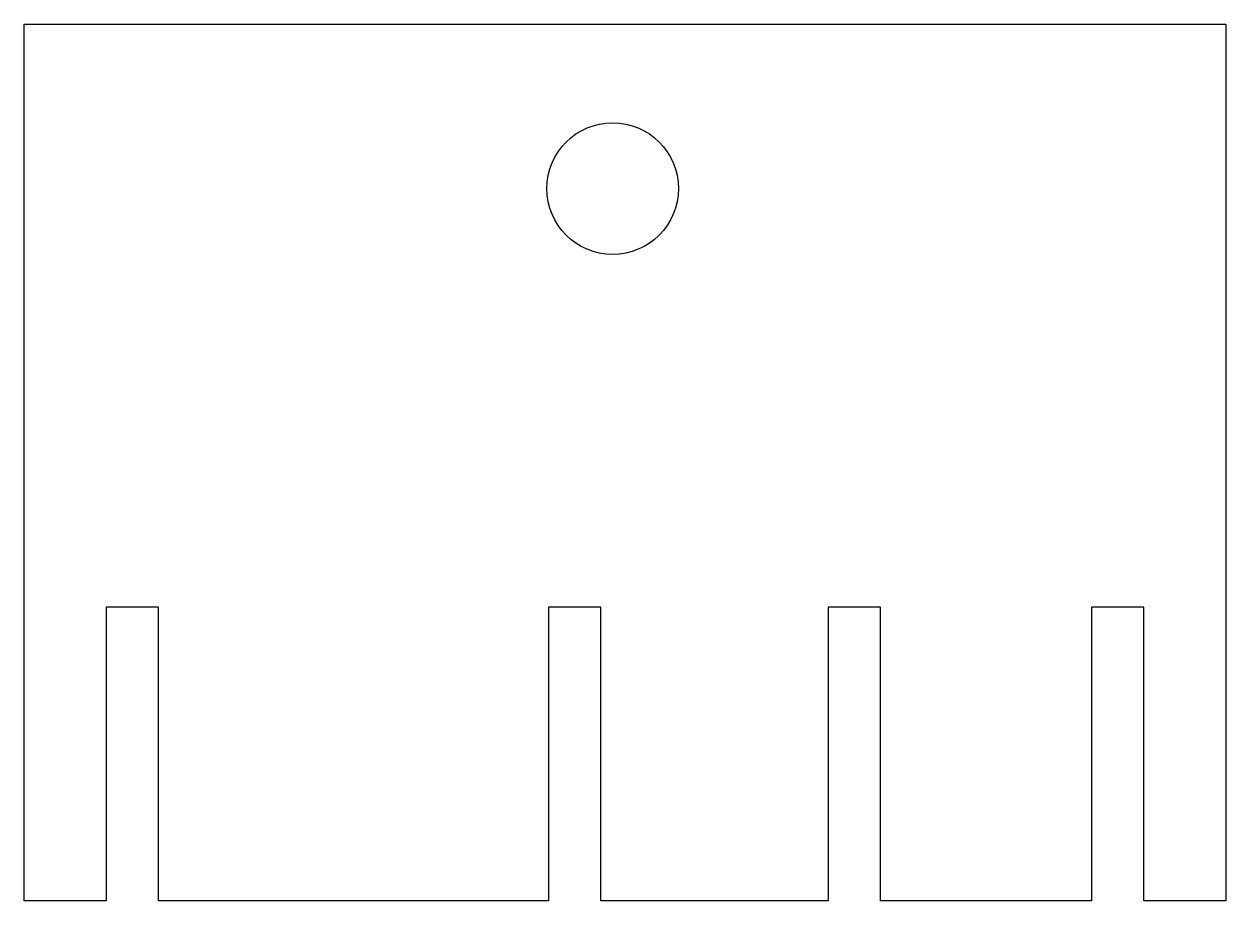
# Model space of a CAD drawing. Header units: millimetres. Extents: x -35.8 to 37.3, y 0 to 53.3.
import ezdxf

# ---------------------------------------------------------------- set-up
doc = ezdxf.new("R2010")
doc.units = ezdxf.units.MM
doc.layers.get('0').update_dxf_attribs({"linetype": 'CONTINUOUS'})

msp = doc.modelspace()

# ---------------------------------------------------------------- linework, layer by layer
msp.add_lwpolyline([(-30.776, 17.855), (-30.776, 0), (-35.776, 0), (-35.776, 53.3), (37.277, 53.3), (37.277, 0), (32.278, 0), (32.278, 17.855), (29.102, 17.855), (29.102, 0), (16.277, 0), (16.277, 17.855), (13.102, 17.855), (13.102, 0), (-0.723, 0), (-0.723, 17.855), (-3.898, 17.855), (-3.898, 0), (-27.601, 0), (-27.601, 17.855)], close=True)
msp.add_circle((0, 43.3), 4)

doc.saveas('drawing.dxf')
